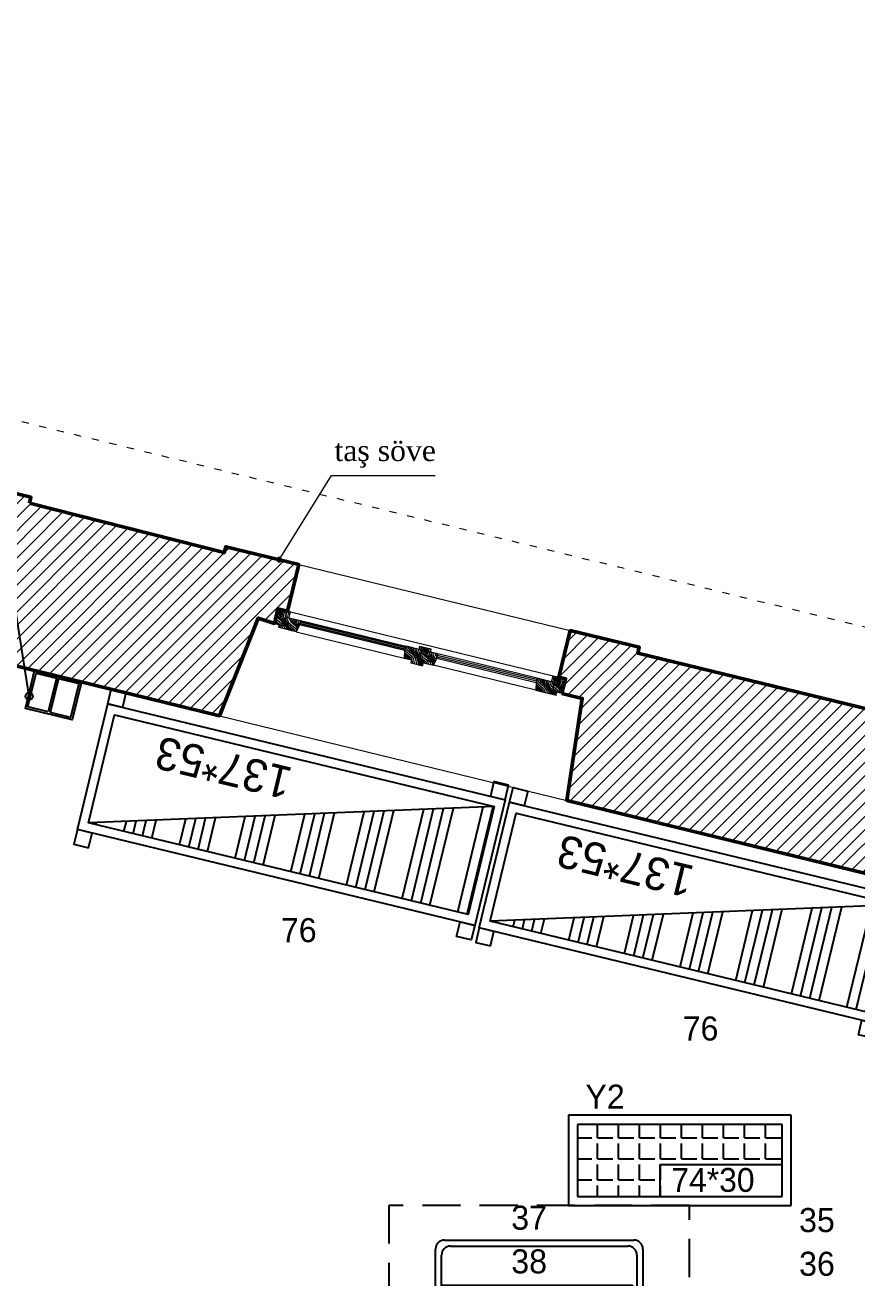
# Model space of a CAD drawing. Header units: millimetres. Extents: x 4980 to 19099, y 3891 to 5773.
# Drawn here: x 16983 to 17259.9, y 4786.4 to 5203.3 of the extents above; entities that cross this region are included whole.
import ezdxf

# ---------------------------------------------------------------- set-up
doc = ezdxf.new("R2010")
doc.units = ezdxf.units.MM
doc.linetypes.add('ACAD_ISO03W100', pattern=[30, 12, -18])
doc.linetypes.add('DASHED', pattern=[19.05, 12.7, -6.35])
for name, color, linetype, lineweight in [('a 2', 132, 'Continuous', 20), ('a ahşap tarama', 46, 'Continuous', 0), ('a duvar', 84, 'Continuous', 50), ('a pencere 0', 252, 'Continuous', 0), ('a pencere cam', 121, 'Continuous', 0), ('a pencere doğrama', 41, 'Continuous', 20), ('no3_duvar tarama', 253, 'Continuous', 9), ('PLAN YAZI', 4, 'Continuous', 9), ('TES_SU', 150, 'Continuous', 25)]:
    doc.layers.add(name, color=color, linetype=linetype, lineweight=lineweight)
for name, color, linetype in [('a yazı', 30, 'Continuous'), ('Kıtc-002 Çizgi', 7, 'Continuous'), ('Kıtc-008 Rakam', 1, 'Continuous'), ('Kıtc-011 Elk Tes Yazı 001', 1, 'Continuous'), ('Kıtc-014 Elk Tes İşaretler', 1, 'Continuous'), ('Kıtc-016 Su Tes Yazı 001', 5, 'Continuous'), ('Kıtc-019 Su Tes İşaretler', 5, 'Continuous'), ('Kıtc-028 Yer Izgarası', 252, 'Continuous'), ('Kıtc-040 Davlumbaz', 4, 'Continuous'), ('Kıtc-041 İstif Rafı', 7, 'Continuous')]:
    doc.layers.add(name, color=color, linetype=linetype)
doc.styles.get("Standard").update_dxf_attribs({"font": 'stylu.ttf', "height": 10})
pattern_1 = [(45, (80283.5875, 25655.133), (-2.24506403, 2.24506403), [])]
pattern_2 = [(346.323, (-1089.5345, 1343.362), (3.67598, -6.0404612), [0.25, -4.75]), (256.323, (-1088.005, 1341.1885), (-6.0404612, -3.67598), [0.5, -4.5]), (301.323, (-1088.8584, 1341.9108), (-1.1822406, -4.8582206), [0.3535, -1.0605, 0.3535, -0.707, 2.475, -2.1215678]), (301.323, (-1089.7183, 1343.6638), (-1.1822406, -4.8582206), [0.35355, -0.7071, 0.35355, -5.6568678]), (301.323, (-1088.136, 1342.7642), (-1.1822406, -4.8582206), [0.35355, -6.7175178]), (301.323, (-1087.5912, 1342.889), (-1.1822406, -4.8582206), [0.35355, -6.7175178]), (301.323, (-1088.438, 1342.5804), (-1.1822406, -4.8582206), [0.35355, -6.7175178]), (301.323, (-1088.74, 1342.3966), (-1.1822406, -4.8582206), [0.7071, -6.3639678]), (301.323, (-1088.4123, 1338.4574), (-1.1822406, -4.8582206), [0.7071, -6.3639678]), (301.323, (-1089.285, 1342.272), (-1.1822406, -4.8582206), [1.4142, -5.6568678]), (301.323, (-1089.587, 1342.088), (-1.1822406, -4.8582206), [1.4142, -5.6568678]), (301.323, (-1086.784, 1339.8622), (-1.1822406, -4.8582206), [1.4142, -5.6568678]), (301.323, (-1089.9483, 1341.6614), (-1.1822406, -4.8582206), [1.06066, -6.0104078]), (301.323, (-1091.0972, 1341.169), (-1.1822406, -4.8582206), [1.06066, -6.0104078]), (301.323, (-1090.4932, 1341.5367), (-1.1822406, -4.8582206), [1.06066, -6.0104078]), (301.323, (-1087.69, 1339.3108), (-1.1822406, -4.8582206), [1.767767, -5.3033008]), (301.323, (-1088.235, 1339.186), (-1.1822406, -4.8582206), [1.767767, -5.3033008]), (301.323, (-1087.4536, 1340.2824), (-1.1822406, -4.8582206), [2.4748737, -4.5961941]), (319.757949, (-1089.1669, 1342.7577), (4.85822058, -1.1822406), [0.559017, -10.6213229]), (319.757949, (-1088.55, 1341.0638), (4.85822058, -1.1822406), [0.559017, -10.6213229]), (319.757949, (-1088.6746, 1341.6088), (4.85822058, -1.1822406), [0.559017, -10.6213229]), (319.757949, (-1089.2916, 1343.3027), (4.85822058, -1.1822406), [1.118034, -10.0623059]), (319.757949, (-1088.852, 1340.88), (4.85822058, -1.1822406), [1.677051, -9.5032889]), (319.757949, (-1089.3969, 1340.7553), (4.85822058, -1.1822406), [2.236068, -8.9442719]), (319.757949, (-1089.9418, 1340.6307), (4.85822058, -1.1822406), [2.236068, -8.9442719]), (319.757949, (-1091.0252, 1339.3505), (4.85822058, -1.1822406), [2.236068, -8.9442719]), (319.757949, (-1090.907, 1339.8363), (4.85822058, -1.1822406), [2.795085, -8.3852549]), (319.757949, (-1090.5458, 1340.263), (4.85822058, -1.1822406), [2.795085, -8.3852549]), (282.888051, (-1088.3726, 1341.7926), (-1.1822406, -4.85822058), [0.559017, -10.6213229]), (282.888051, (-1088.983, 1342.4557), (-1.1822406, -4.85822058), [0.559017, -10.6213229]), (282.888051, (-1089.5345, 1343.3618), (-1.1822406, -4.85822058), [1.118034, -10.0623059]), (282.888051, (-1088.2543, 1342.2784), (-1.1822406, -4.85822058), [1.118034, -10.0623059]), (282.888051, (-1089.9612, 1343.723), (-1.1822406, -4.85822058), [1.677051, -9.5032889]), (282.888051, (-1090.447, 1343.8411), (-1.1822406, -4.85822058), [2.236068, -8.9442719]), (282.888051, (-1086.1337, 1342.5342), (-1.1822406, -4.85822058), [2.236068, -8.9442719]), (282.888051, (-1087.9523, 1342.4622), (-1.1822406, -4.85822058), [2.236068, -8.9442719]), (282.888051, (-1086.8624, 1342.7116), (-1.1822406, -4.85822058), [2.795085, -8.3852549]), (282.888051, (-1087.4074, 1342.5869), (-1.1822406, -4.85822058), [2.795085, -8.3852549])]
pattern_3 = [(346.323, (2279.7675, 682.4796), (3.67598, -6.0404612), [0.25, -4.75]), (256.323, (2281.297, 680.3063), (-6.0404612, -3.67598), [0.5, -4.5]), (301.323, (2280.4436, 681.0286), (-1.1822406, -4.8582206), [0.3535, -1.0605, 0.3535, -0.707, 2.475, -2.1215678]), (301.323, (2279.5837, 682.7816), (-1.1822406, -4.8582206), [0.35355, -0.7071, 0.35355, -5.6568678]), (301.323, (2281.1658, 681.882), (-1.1822406, -4.8582206), [0.35355, -6.7175178]), (301.323, (2281.7108, 682.0067), (-1.1822406, -4.8582206), [0.35355, -6.7175178]), (301.323, (2280.8638, 681.6982), (-1.1822406, -4.8582206), [0.35355, -6.7175178]), (301.323, (2280.5618, 681.5144), (-1.1822406, -4.8582206), [0.7071, -6.3639678]), (301.323, (2280.8896, 677.5752), (-1.1822406, -4.8582206), [0.7071, -6.3639678]), (301.323, (2280.017, 681.3897), (-1.1822406, -4.8582206), [1.4142, -5.6568678]), (301.323, (2279.7148, 681.206), (-1.1822406, -4.8582206), [1.4142, -5.6568678]), (301.323, (2282.518, 678.98), (-1.1822406, -4.8582206), [1.4142, -5.6568678]), (301.323, (2279.3537, 680.7792), (-1.1822406, -4.8582206), [1.06066, -6.0104078]), (301.323, (2278.2047, 680.287), (-1.1822406, -4.8582206), [1.06066, -6.0104078]), (301.323, (2278.8087, 680.6545), (-1.1822406, -4.8582206), [1.06066, -6.0104078]), (301.323, (2281.612, 678.4286), (-1.1822406, -4.8582206), [1.767767, -5.3033008]), (301.323, (2281.067, 678.304), (-1.1822406, -4.8582206), [1.767767, -5.3033008]), (301.323, (2281.8484, 679.4002), (-1.1822406, -4.8582206), [2.4748737, -4.596194]), (319.757949, (2280.135, 681.8755), (4.85822058, -1.1822406), [0.559017, -10.6213229]), (319.757949, (2280.752, 680.1816), (4.85822058, -1.1822406), [0.559017, -10.6213229]), (319.757949, (2280.6273, 680.7266), (4.85822058, -1.1822406), [0.559017, -10.6213229]), (319.757949, (2280.0104, 682.4205), (4.85822058, -1.1822406), [1.118034, -10.0623059]), (319.757949, (2280.45, 679.9978), (4.85822058, -1.1822406), [1.677051, -9.5032889]), (319.757949, (2279.905, 679.8731), (4.85822058, -1.1822406), [2.236068, -8.9442719]), (319.757949, (2279.3601, 679.7485), (4.85822058, -1.1822406), [2.236068, -8.9442719]), (319.757949, (2278.2767, 678.4683), (4.85822058, -1.1822406), [2.236068, -8.9442719]), (319.757949, (2278.395, 678.9541), (4.85822058, -1.1822406), [2.795085, -8.3852549]), (319.757949, (2278.756, 679.3809), (4.85822058, -1.1822406), [2.795085, -8.3852549]), (282.888051, (2280.9294, 680.9104), (-1.1822406, -4.85822058), [0.559017, -10.6213229]), (282.888051, (2280.3189, 681.5735), (-1.1822406, -4.85822058), [0.559017, -10.6213229]), (282.888051, (2279.7675, 682.4796), (-1.1822406, -4.85822058), [1.118034, -10.0623059]), (282.888051, (2281.0476, 681.3962), (-1.1822406, -4.85822058), [1.118034, -10.0623059]), (282.888051, (2279.3408, 682.8407), (-1.1822406, -4.85822058), [1.677051, -9.5032889]), (282.888051, (2278.855, 682.959), (-1.1822406, -4.85822058), [2.236068, -8.9442719]), (282.888051, (2283.1682, 681.652), (-1.1822406, -4.85822058), [2.236068, -8.9442719]), (282.888051, (2281.3496, 681.58), (-1.1822406, -4.85822058), [2.236068, -8.9442719]), (282.888051, (2282.4395, 681.8294), (-1.1822406, -4.85822058), [2.795085, -8.3852549]), (282.888051, (2281.8946, 681.7047), (-1.1822406, -4.85822058), [2.795085, -8.3852549])]

# ---------------------------------------------------------------- blocks, each defined once
blk = doc.blocks.new('4535353')
at = {"color": 5}
for p, q in [((9628.58, 2179.4), (9628.58, 2167.8)), ((9629.28, 2179.4), (9629.28, 2167.8))]:
    blk.add_line(p, q, dxfattribs=at)
blk.add_lwpolyline([(9620.93, 2180.1), (9636.93, 2180.1), (9636.93, 2167.1), (9620.93, 2167.1), (9620.93, 2180.1)], close=True, dxfattribs=at)
for points in [[(9628.58, 2167.8), (9621.63, 2167.8), (9621.63, 2179.4), (9628.58, 2179.4)], [(9629.28, 2179.4), (9636.23, 2179.4), (9636.23, 2167.8), (9629.28, 2167.8)]]:
    blk.add_lwpolyline(points, dxfattribs=at)
blk = doc.blocks.new('A$C7ED97EAE')
at = {"layer": 'Kıtc-002 Çizgi'}
for p, q in [((3.5, 88.5), (65.5, 88.5)), ((3.5, 15), (3.5, 88.5)), ((65.5, 88.5), (65.5, 15)), ((0, 3), (0, 76.5)), ((2, 78.5), (3.5, 78.5)), ((3.5, 78.5), (65.5, 78.5)), ((3.5, 76.5), (3.5, 76.5)), ((65.5, 78.5), (67, 78.5)), ((65.5, 76.5), (65.5, 76.5)), ((69, 76.5), (69, 3)), ((2, 5), (2, 75)), ((67, 75), (67, 5)), ((65.5, 15), (3.5, 15)), ((67, 15), (65.5, 15)), ((66, 0), (3, 0)), ((64, 2), (5, 2))]:
    blk.add_line(p, q, dxfattribs=at)
at = {"layer": 'Kıtc-002 Çizgi', "linetype": 'DASHED'}
for p, q in [((65.5, 78.5), (3.5, 15)), ((65.5, 15), (3.5, 78.5))]:
    blk.add_line(p, q, dxfattribs=at)
for points in [[(9.5, 21.5), (59.5, 21.5), (59.5, 71.5), (9.5, 71.5)], [(11.5, 23.5), (57.5, 23.5), (57.5, 69.5), (11.5, 69.5)]]:
    blk.add_lwpolyline(points, close=True, dxfattribs=at)
at = {"layer": 'Kıtc-002 Çizgi'}
for centre, radius, start, end in [((2, 76.5), 2, 90, 180), ((3.5, 75), 1.5, 90, 180), ((65.5, 75), 1.5, 0, 90), ((67, 76.5), 2, 0, 90), ((5, 5), 3, 180, 270), ((64, 5), 3, 270, 0), ((3, 3), 3, 180, 270), ((66, 3), 3, 270, 0)]:
    blk.add_arc(centre, radius, start, end, dxfattribs=at)
blk = doc.blocks.new('A$C4E3860C5')
at = {"layer": 'Kıtc-014 Elk Tes İşaretler', "linetype": 'Continuous', "lineweight": 0}
for p, q in [((2.9, 3.66), (0.96, 2.3)), ((0.96, 2.3), (1, 2.21)), ((1, 2.21), (2.81, 3.48)), ((2.81, 3.48), (2.9, 2.31)), ((3, 2.49), (2.9, 3.66)), ((2.9, 2.31), (5.24, 3.52)), ((5.18, 3.62), (3, 2.49)), ((5.66, 3.81), (5.09, 3.77)), ((5.09, 3.77), (5.17, 3.64)), ((5.17, 3.64), (5.34, 3.36)), ((5.24, 3.52), (5.19, 3.62)), ((5.34, 3.36), (5.66, 3.81))]:
    blk.add_line(p, q, dxfattribs=at)
blk.add_circle((3.16, 3.16), 3.16, dxfattribs=at)
blk = doc.blocks.new('v-sg')
at = {"layer": 'TES_SU', "linetype": 'Continuous', "const_width": 1.2}
blk.add_lwpolyline([(-5, 0, 1), (5, 0, 1)], format="xyb", close=True, dxfattribs=at)
blk = doc.blocks.new('A$C0D033E62')
at = {"layer": 'Kıtc-040 Davlumbaz', "linetype": 'DASHED'}
blk.add_lwpolyline([(0, 0), (100, 0), (100, 100), (0, 100)], close=True, dxfattribs=at)
at = {"layer": 'Kıtc-002 Çizgi'}
for name, p in [('A$C7ED97EAE', (15.5, 11.5)), ('A$C4E3860C5', (68.71, 93.15))]:
    blk.add_blockref(name, p, dxfattribs=at)
at = {"layer": 'Kıtc-019 Su Tes İşaretler', "linetype": 'Continuous', "xscale": 0.5098698804018752, "yscale": 0.5098698804018752, "zscale": 0.5098698804018752}
blk.add_blockref('v-sg', (78.89, 38.45), dxfattribs=at)
at = {"layer": 'Kıtc-011 Elk Tes Yazı 001', "lineweight": 15, "insert": (60.9, 92.04), "char_height": 2, "attachment_point": 1}
blk.add_mtext_dynamic_manual_height_columns('{\\f@Arial Unicode MS|b0|i0|c162|p34;10 KW 380V }', width=27.5245, gutter_width=50, heights=[0], dxfattribs=at)
at = {"layer": 'Kıtc-016 Su Tes Yazı 001', "lineweight": 5, "insert": (61.92, 31.81), "char_height": 2, "attachment_point": 1}
blk.add_mtext_dynamic_manual_height_columns('{\\L\\C5;SOĞUK SU}', width=14.9424, gutter_width=50, heights=[0], dxfattribs=at)
blk = doc.blocks.new('A$C4A1E0391')
at = {"layer": 'Kıtc-041 İstif Rafı'}
h = blk.add_hatch(dxfattribs=at)
h.set_pattern_fill('ANSI34', color=254, angle=45)
h.set_pattern_definition([(90, (8380.205, 5803.05), (-19.05, 4e-15), []), (90, (8383.38, 5806.225), (-19.05, 4e-15), []), (90, (8386.555, 5809.4), (-19.05, 4e-15), []), (90, (8389.73, 5812.575), (-19.05, 4e-15), [])])
h.paths.add_polyline_path([(133, 45), (3, 45), (3, 8)])
blk.add_line((3, 8), (133, 45), dxfattribs=at)
for points in [[(5, 53), (5, 48), (0, 48), (0, 53)], [(131, 53), (131, 48), (136, 48), (136, 53)], [(0, 5), (0, 48), (136, 48), (136, 5)], [(3, 8), (3, 45), (133, 45), (133, 8)], [(5, 0), (5, 5), (0, 5), (0, 0)], [(131, 0), (131, 5), (136, 5), (136, 0)]]:
    blk.add_lwpolyline(points, close=True, dxfattribs=at)
blk.add_text('137*53', height=10.8, dxfattribs=at).set_placement((70.71, 11.27))
blk = doc.blocks.new('A$C28F41BA0')
at = {"layer": 'Kıtc-028 Yer Izgarası'}
for p, q in [((74.1, 30), (0, 30)), ((0, 30), (0, 0)), ((74.1, 0), (74.1, 30)), ((71.1, 27), (3, 27)), ((3, 27), (3, 3)), ((9.65, 22.49), (9.65, 27)), ((16.63, 22.49), (16.63, 27)), ((23.62, 22.49), (23.62, 27)), ((30.6, 22.49), (30.6, 27)), ((37.59, 22.49), (37.59, 27)), ((44.57, 22.49), (44.57, 27)), ((51.56, 22.49), (51.56, 27)), ((58.54, 22.49), (58.54, 27)), ((65.53, 22.49), (65.53, 27)), ((71.1, 3), (71.1, 27)), ((3, 22.49), (7.74, 22.49)), ((9.65, 22.49), (14.73, 22.49)), ((16.63, 22.49), (21.71, 22.49)), ((23.62, 22.49), (28.7, 22.49)), ((30.6, 22.49), (35.68, 22.49)), ((37.59, 22.49), (42.67, 22.49)), ((44.57, 22.49), (49.65, 22.49)), ((51.56, 22.49), (56.64, 22.49)), ((58.54, 22.49), (63.62, 22.49)), ((65.53, 22.49), (70.61, 22.49)), ((9.65, 15.5), (9.65, 20.58)), ((16.63, 15.5), (16.63, 20.58)), ((23.62, 15.5), (23.62, 20.58)), ((30.6, 15.5), (30.6, 20.58)), ((37.59, 15.5), (37.59, 20.58)), ((44.57, 15.5), (44.57, 20.58)), ((51.56, 15.5), (51.56, 20.58)), ((58.54, 15.5), (58.54, 20.58)), ((65.53, 15.5), (65.53, 20.58)), ((3, 15.5), (7.74, 15.5)), ((9.65, 15.5), (14.73, 15.5)), ((9.65, 8.52), (9.65, 13.6)), ((16.63, 15.5), (21.71, 15.5)), ((16.63, 8.52), (16.63, 13.6)), ((23.62, 15.5), (28.7, 15.5)), ((23.62, 8.52), (23.62, 13.6)), ((71.1, 13.5), (30.37, 13.5)), ((30.37, 13.5), (30.37, 3)), ((30.6, 15.5), (35.68, 15.5)), ((30.6, 8.52), (30.6, 13.6)), ((37.59, 15.5), (42.67, 15.5)), ((44.57, 15.5), (49.65, 15.5)), ((51.56, 15.5), (56.64, 15.5)), ((58.54, 15.5), (63.62, 15.5)), ((65.53, 15.5), (70.61, 15.5)), ((71.1, 3), (71.1, 13.5)), ((3, 8.52), (7.74, 8.52)), ((9.65, 8.52), (14.73, 8.52)), ((16.63, 8.52), (21.71, 8.52)), ((23.62, 8.52), (28.7, 8.52)), ((9.65, 3), (9.65, 6.61)), ((16.63, 3), (16.63, 6.61)), ((23.62, 3), (23.62, 6.61)), ((30.6, 3), (30.6, 6.61)), ((3, 3), (71.1, 3)), ((30.37, 3), (71.1, 3)), ((0, 0), (74.1, 0))]:
    blk.add_line(p, q, dxfattribs=at)
blk.add_text('74*30', height=7.92, dxfattribs=at).set_placement((34.23, 4.54))

msp = doc.modelspace()

# ---------------------------------------------------------------- hatches: boundary and pattern name
at = {"layer": 'a ahşap tarama', "lineweight": 5}
h = msp.add_hatch(dxfattribs=at)
h.set_pattern_fill('WOODFACE', color=256, scale=5, angle=346.323, style=0, pattern_type=2)
h.set_pattern_definition(pattern_2)
h.paths.add_polyline_path([(17066.01, 5004.23), (17069.17, 5003.46), (17069.88, 5006.36), (17070.85, 5006.13), (17071.32, 5008.08), (17069.38, 5008.55), (17067.19, 5009.08)])
h = msp.add_hatch(dxfattribs=at)
h.set_pattern_fill('WOODFACE', color=256, scale=5, angle=346.323, style=0, pattern_type=2)
h.set_pattern_definition(pattern_3)
h.paths.add_polyline_path([(17074.74, 5005.19), (17074.38, 5003.73), (17073.3, 5001.42), (17067.47, 5002.84), (17067.71, 5003.81), (17069.17, 5003.46), (17069.88, 5006.36), (17070.85, 5006.13)])
h = msp.add_hatch(dxfattribs=at)
h.set_pattern_fill('WOODFACE', color=256, scale=5, angle=346.323, style=0, pattern_type=2)
h.set_pattern_definition(pattern_3)
h.paths.add_polyline_path([(17109.71, 4996.68), (17109.36, 4995.22), (17109.25, 4992.67), (17111.68, 4992.08), (17111.45, 4991.11), (17115.33, 4990.16), (17115.57, 4991.14), (17114.11, 4991.49), (17114.96, 4994.97), (17115.06, 4995.38), (17109.92, 4996.63)])
h = msp.add_hatch(dxfattribs=at)
h.set_pattern_fill('WOODFACE', color=256, scale=5, angle=346.323, style=0, pattern_type=2)
h.set_pattern_definition(pattern_3)
h.paths.add_polyline_path([(17118.97, 4990.31), (17120.05, 4992.62), (17120.4, 4994.08), (17117.97, 4994.67), (17118.21, 4995.64), (17114.32, 4996.59), (17114.09, 4995.61), (17115.06, 4995.38), (17114.21, 4991.9), (17114.11, 4991.49)])
h = msp.add_hatch(dxfattribs=at)
h.set_pattern_fill('WOODFACE', color=256, scale=5, angle=346.323, style=0, pattern_type=2)
h.set_pattern_definition(pattern_3)
h.paths.add_polyline_path([(17153.43, 4986.02), (17153.08, 4984.58), (17152.98, 4982.03), (17159.78, 4980.38), (17160.01, 4981.34), (17158.56, 4981.7), (17159.26, 4984.6), (17158.29, 4984.84)])
h = msp.add_hatch(dxfattribs=at)
h.set_pattern_fill('WOODFACE', color=256, scale=5, angle=346.323, style=0, pattern_type=2)
h.set_pattern_definition(pattern_2)
h.paths.add_polyline_path([(17161.72, 4980.93), (17158.56, 4981.7), (17159.26, 4984.6), (17158.29, 4984.84), (17158.77, 4986.79), (17160.71, 4986.32), (17162.9, 4985.79)])
at = {"layer": 'a pencere cam', "lineweight": 5}
for points in [[(17074.5, 5004.22), (17109.48, 4995.71), (17109.6, 4996.19), (17074.62, 5004.7)], [(17120.17, 4993.1), (17153.2, 4985.07), (17153.32, 4985.55), (17120.28, 4993.59)]]:
    msp.add_hatch(color=256, dxfattribs=at).paths.add_polyline_path(points)
at = {"layer": 'no3_duvar tarama'}
h = msp.add_hatch(dxfattribs=at)
h.set_pattern_fill('ANSI31', color=256, style=0)
h.set_pattern_definition(pattern_1)
h.paths.add_polyline_path([(16984.51, 5044.24), (16984.99, 5046.18), (16962.06, 5051.76), (16958.27, 5036.22), (16960.46, 5035.69), (16959.28, 5030.83), (16964.53, 5030), (16959.08, 4995.15), (16962.98, 4994.2), (16993.99, 4986.63), (17047.77, 4973.52), (17060.65, 5006.01), (17066.01, 5004.23), (17067.19, 5009.08), (17070.35, 5008.32), (17074.13, 5023.84), (17049.84, 5029.76), (17049.35, 5027.82)])
h = msp.add_hatch(dxfattribs=at)
h.set_pattern_fill('ANSI31', color=256, style=0)
h.set_pattern_definition(pattern_1)
edge = h.paths.add_edge_path()
edge.add_line((17161.72, 4980.93), (17162.9, 4985.79))
edge.add_line((17162.9, 4985.79), (17160.71, 4986.32))
edge.add_line((17160.71, 4986.32), (17164.49, 5001.85))
edge.add_line((17164.49, 5001.85), (17187.42, 4996.27))
edge.add_line((17187.42, 4996.27), (17186.95, 4994.33))
edge.add_line((17186.95, 4994.33), (17347.45, 4955.27))
edge.add_line((17347.45, 4955.27), (17347.92, 4957.22))
edge.add_line((17347.92, 4957.22), (17370.85, 4951.64))
edge.add_line((17370.85, 4951.64), (17367.07, 4936.11))
edge.add_line((17367.07, 4936.11), (17366.25, 4936.31))
edge.add_line((17366.25, 4936.31), (17365.06, 4931.45))
edge.add_line((17365.06, 4931.45), (17360.91, 4932.44))
edge.add_line((17360.91, 4932.44), (17347.98, 4900.3))
edge.add_line((17347.98, 4900.3), (17199.65, 4936.47))
edge.add_line((17199.65, 4936.47), (17185.14, 4940.01))
edge.add_line((17185.14, 4940.01), (17163.32, 4945.33))
edge.add_line((17163.32, 4945.33), (17168.48, 4979.28))
edge.add_line((17168.48, 4979.28), (17161.72, 4980.92))
at = {"layer": 'PLAN YAZI'}
h = msp.add_hatch(color=256, dxfattribs=at)
h.dxf.hatch_style = 1
edge = h.paths.add_edge_path()
edge.add_ellipse((17067.6, 5025.43), major_axis=(-0.021, 0.888), ratio=0.6911, start_angle=0, end_angle=360)

# ---------------------------------------------------------------- linework, layer by layer
at = {"layer": 'a 2', "linetype": 'ACAD_ISO03W100', "ltscale": 0.2}
msp.add_line((18639.88, 4667.57), (16439.77, 5203.32), dxfattribs=at)
at = {"layer": 'a 2'}
msp.add_line((17047.77, 4973.52), (17163.32, 4945.33), dxfattribs=at)
msp.add_lwpolyline([(17074.13, 5023.84), (17164.49, 5001.85)], dxfattribs=at)
at = {"layer": 'a duvar'}
for points in [[(16984.51, 5044.24), (16984.99, 5046.18), (16962.06, 5051.76), (16958.27, 5036.22), (16960.46, 5035.69), (16959.28, 5030.83), (16964.53, 5030), (16959.08, 4995.15), (16962.98, 4994.2), (16993.99, 4986.63), (17047.77, 4973.52), (17060.65, 5006.01), (17066.01, 5004.23), (17067.19, 5009.08), (17070.35, 5008.32), (17074.13, 5023.84), (17049.84, 5029.76), (17049.35, 5027.82), (16984.51, 5044.24)], [(17161.72, 4980.93), (17162.9, 4985.79), (17160.71, 4986.32), (17164.49, 5001.85), (17187.42, 4996.27), (17186.95, 4994.33), (17347.45, 4955.27), (17347.92, 4957.22), (17370.85, 4951.64), (17367.07, 4936.11), (17366.25, 4936.31), (17365.06, 4931.45), (17360.91, 4932.44), (17347.98, 4900.3), (17199.65, 4936.47), (17185.14, 4940.01), (17163.32, 4945.33), (17168.48, 4979.28), (17161.72, 4980.92)]]:
    msp.add_lwpolyline(points, dxfattribs=at)
at = {"layer": 'a pencere 0'}
for points in [[(17071.32, 5008.08), (17158.77, 4986.79)], [(17109.36, 4995.22), (17074.38, 5003.73)], [(17074.74, 5005.19), (17109.71, 4996.68)], [(17073.3, 5001.42), (17109.25, 4992.67)], [(17152.98, 4982.03), (17118.97, 4990.31)], [(17120.05, 4992.62), (17153.08, 4984.58)], [(17153.44, 4986.04), (17120.4, 4994.08)]]:
    msp.add_lwpolyline(points, dxfattribs=at)
at = {"layer": 'a pencere cam', "lineweight": 5}
for p, q in [((17069.17, 5003.46), (17069.88, 5006.36)), ((17074.62, 5004.7), (17109.6, 4996.19)), ((17153.32, 4985.55), (17120.28, 4993.59))]:
    msp.add_line(p, q, dxfattribs=at)
for points in [[(17074.5, 5004.22), (17109.48, 4995.71), (17109.6, 4996.19), (17074.62, 5004.7)], [(17120.17, 4993.1), (17153.2, 4985.07), (17153.32, 4985.55), (17120.28, 4993.59)]]:
    msp.add_lwpolyline(points, close=True, dxfattribs=at)
for points in [[(17109.48, 4995.71), (17074.5, 5004.22)], [(17120.17, 4993.1), (17153.2, 4985.07)]]:
    msp.add_lwpolyline(points, dxfattribs=at)
at = {"layer": 'a pencere doğrama'}
for points in [[(17066.01, 5004.23), (17069.17, 5003.46), (17069.88, 5006.36), (17070.85, 5006.13), (17071.32, 5008.08), (17069.38, 5008.55), (17067.19, 5009.08), (17066.01, 5004.23)], [(17074.74, 5005.19), (17074.38, 5003.73), (17073.3, 5001.42), (17067.47, 5002.84), (17067.71, 5003.81), (17069.17, 5003.46), (17069.88, 5006.36), (17070.85, 5006.13), (17074.74, 5005.19)], [(17109.71, 4996.68), (17109.36, 4995.22), (17109.25, 4992.67), (17111.68, 4992.08), (17111.45, 4991.11), (17115.33, 4990.16), (17115.57, 4991.14), (17114.11, 4991.49), (17114.96, 4994.97), (17115.06, 4995.38), (17109.92, 4996.63), (17109.71, 4996.68)], [(17118.97, 4990.31), (17120.05, 4992.62), (17120.4, 4994.08), (17117.97, 4994.67), (17118.21, 4995.64), (17114.32, 4996.59), (17114.09, 4995.61), (17115.06, 4995.38), (17114.21, 4991.9), (17114.11, 4991.49), (17118.97, 4990.31), (17118.97, 4990.31)], [(17153.43, 4986.02), (17153.08, 4984.58), (17152.98, 4982.03), (17159.78, 4980.38), (17160.01, 4981.34), (17158.56, 4981.7), (17159.26, 4984.6), (17158.29, 4984.84), (17153.43, 4986.02)], [(17161.72, 4980.93), (17158.56, 4981.7), (17159.26, 4984.6), (17158.29, 4984.84), (17158.77, 4986.79), (17160.71, 4986.32), (17162.9, 4985.79), (17161.72, 4980.93)]]:
    msp.add_lwpolyline(points, dxfattribs=at)
at = {"layer": 'a yazı'}
msp.add_lwpolyline([(16984.39, 4979.98), (16964.35, 5106.97), (16906.29, 5106.97)], dxfattribs=at)
msp.add_circle((16984.39, 4979.98), 1.19, dxfattribs=at)
at = {"layer": 'PLAN YAZI'}
for p, q in [((17067.6, 5025.43), (17085.06, 5053.47)), ((17085.06, 5053.47), (17119.47, 5053.48))]:
    msp.add_line(p, q, dxfattribs=at)
msp.add_ellipse((17067.6, 5025.43), major_axis=(0, 0.888), ratio=0.6911, start_param=4.712389, end_param=10.995574, dxfattribs=at)

# ---------------------------------------------------------------- block references
at = {"rotation": 346.2933860454656}
msp.add_blockref('4535353', (7122.7, 5150.2), dxfattribs=at)
at = {"layer": 'Kıtc-002 Çizgi', "lineweight": -2, "rotation": 180}
msp.add_blockref('A$C0D033E62', (17204.15, 4810.55), dxfattribs=at)
at = {"layer": 'Kıtc-028 Yer Izgarası'}
msp.add_blockref('A$C28F41BA0', (17163.9, 4810.55), dxfattribs=at)
at = {"layer": 'Kıtc-041 İstif Rafı', "rotation": 166.4409218469873}
for p in [(17143.95, 4950.42), (17277.68, 4917.71)]:
    msp.add_blockref('A$C4A1E0391', p, dxfattribs=at)

# ---------------------------------------------------------------- texts
at = {"layer": 'Kıtc-008 Rakam', "color": 1}
for s, p in [('76', (17068.17, 4898.16)), ('76', (17201.89, 4865.44)), ('Y2', (17169.52, 4842.77)), ('37', (17144.84, 4802.49)), ('35', (17240.63, 4801.7)), ('38', (17144.84, 4787.95)), ('36', (17240.63, 4787.16))]:
    msp.add_text(s, height=8, dxfattribs=at).set_placement(p)
at = {"layer": 'PLAN YAZI', "insert": (17086.01, 5065.26), "char_height": 7, "width": 63.3955, "attachment_point": 1}
msp.add_mtext('{\\fTimes New Roman|b0|i0|c162|p18;taş söve }', dxfattribs=at)

doc.saveas('drawing.dxf')
